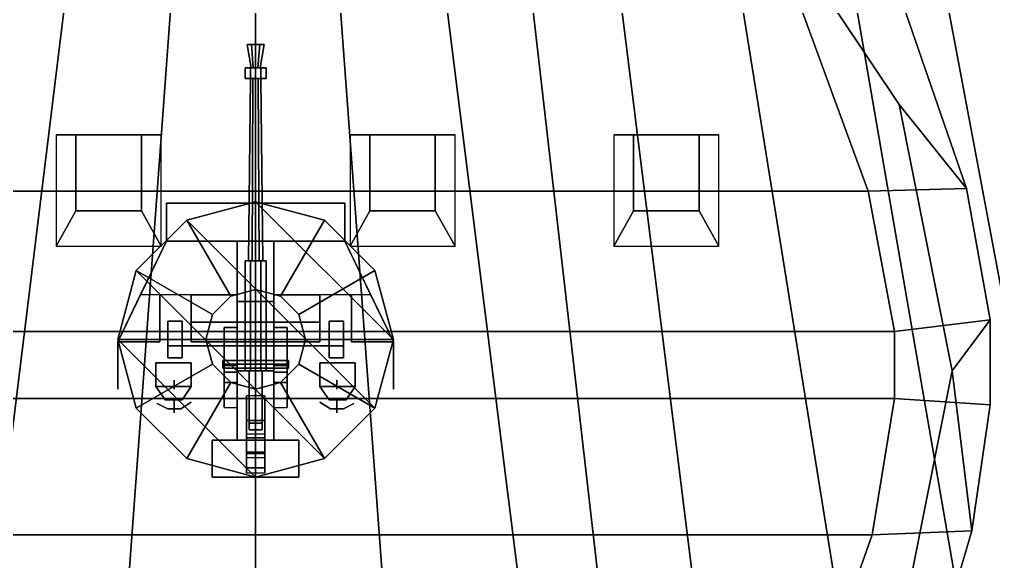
# Model space of a CAD drawing. Header units: millimetres. Extents: x -15 to 15, y -108 to 101.
# Drawn here: x -1.8 to 5.63, y 56.52 to 60.65 of the extents above; entities that cross this region are included whole.
import ezdxf

# ---------------------------------------------------------------- set-up
doc = ezdxf.new("R2010")
doc.units = ezdxf.units.MM
for name, color, linetype in [('citadelle', 3, 'Continuous'), ('gun', 1, 'Continuous'), ('sleeve', 5, 'Continuous'), ('superstructure', 4, 'Continuous'), ('turret', 2, 'Continuous')]:
    doc.layers.add(name, color=color, linetype=linetype)

msp = doc.modelspace()

# ---------------------------------------------------------------- linework, layer by layer
for points in [[(-2.04, 61.38, -9.3), (-1.38, 61.38, -9.42), (-2.1, 55.53, -9.42), (-2.71, 55.53, -9.3)], [(-1.38, 61.38, -9.42), (-0.6, 61.38, -9.51), (-1.03, 55.53, -9.51), (-2.1, 55.53, -9.42)], [(-0.6, 61.38, -9.51), (0, 61.38, -9.55), (0, 55.53, -9.55), (-1.03, 55.53, -9.51)], [(1.03, 55.53, -9.51), (0, 55.53, -9.55), (0, 61.38, -9.55), (0.6, 61.38, -9.51)], [(2.11, 55.53, -9.42), (1.03, 55.53, -9.51), (0.6, 61.38, -9.51), (1.38, 61.38, -9.42)], [(2.71, 55.53, -9.3), (2.11, 55.53, -9.42), (1.38, 61.38, -9.42), (2.04, 61.38, -9.3)], [(3.44, 55.53, -9.13), (2.71, 55.53, -9.3), (2.04, 61.38, -9.3), (2.71, 61.38, -9.13)], [(4.55, 55.53, -8.76), (3.44, 55.53, -9.13), (2.71, 61.38, -9.13), (3.61, 61.38, -8.76)], [(5.48, 55.53, -8.23), (4.55, 55.53, -8.76), (3.61, 61.38, -8.76), (4.47, 61.38, -8.23)], [(6.26, 55.53, -7.58), (5.48, 55.53, -8.23), (4.47, 61.38, -8.23), (5.16, 61.38, -7.58)], [(6.8, 55.53, -6.87), (6.26, 55.53, -7.58), (5.16, 61.38, -7.58), (5.65, 61.38, -6.87)]]:
    msp.add_3dface(points)
at = {"layer": 'citadelle'}
msp.add_3dface([(7.67, 62.14, 4.59), (-7.67, 62.14, 4.59), (-8.37, 53.6, 4.59), (8.37, 53.6, 4.59)], dxfattribs=at)
at = {"layer": 'gun'}
for points in [[(-0.065, 60.46, 9.39), (0.065, 60.46, 9.39), (0.0325, 60.46, 9.3337), (-0.0325, 60.46, 9.3337)], [(-0.0325, 60.46, 9.4463), (0.0325, 60.46, 9.4463), (0.065, 60.46, 9.39), (-0.065, 60.46, 9.39)], [(-0.0175, 60.28, 9.3597), (-0.035, 60.28, 9.39), (-0.065, 60.46, 9.39), (-0.0325, 60.46, 9.3337)], [(-0.035, 60.28, 9.39), (-0.0175, 60.28, 9.4203), (-0.0325, 60.46, 9.4463), (-0.065, 60.46, 9.39)], [(0.0175, 60.28, 9.3597), (-0.0175, 60.28, 9.3597), (-0.0325, 60.46, 9.3337), (0.0325, 60.46, 9.3337)], [(-0.0175, 60.28, 9.4203), (0.0175, 60.28, 9.4203), (0.0325, 60.46, 9.4463), (-0.0325, 60.46, 9.4463)], [(0.035, 60.28, 9.39), (0.0175, 60.28, 9.3597), (0.0325, 60.46, 9.3337), (0.065, 60.46, 9.39)], [(0.0175, 60.28, 9.4203), (0.035, 60.28, 9.39), (0.065, 60.46, 9.39), (0.0325, 60.46, 9.4463)], [(-0.08, 60.28, 9.39), (0.08, 60.28, 9.39), (0.04, 60.28, 9.3207), (-0.04, 60.28, 9.3207)], [(-0.04, 60.28, 9.4593), (0.04, 60.28, 9.4593), (0.08, 60.28, 9.39), (-0.08, 60.28, 9.39)], [(-0.04, 60.2, 9.3207), (-0.08, 60.2, 9.39), (-0.08, 60.28, 9.39), (-0.04, 60.28, 9.3207)], [(-0.08, 60.2, 9.39), (-0.04, 60.2, 9.4593), (-0.04, 60.28, 9.4593), (-0.08, 60.28, 9.39)], [(0.04, 60.2, 9.3207), (-0.04, 60.2, 9.3207), (-0.04, 60.28, 9.3207), (0.04, 60.28, 9.3207)], [(-0.04, 60.2, 9.4593), (0.04, 60.2, 9.4593), (0.04, 60.28, 9.4593), (-0.04, 60.28, 9.4593)], [(0.08, 60.2, 9.39), (0.04, 60.2, 9.3207), (0.04, 60.28, 9.3207), (0.08, 60.28, 9.39)], [(0.04, 60.2, 9.4593), (0.08, 60.2, 9.39), (0.08, 60.28, 9.39), (0.04, 60.28, 9.4593)], [(-0.04, 60.2, 9.3207), (0.04, 60.2, 9.3207), (0.08, 60.2, 9.39), (-0.08, 60.2, 9.39)], [(-0.08, 60.2, 9.39), (0.08, 60.2, 9.39), (0.04, 60.2, 9.4593), (-0.04, 60.2, 9.4593)], [(-0.02, 60.2, 9.4246), (-0.04, 60.2, 9.39), (-0.055, 58.81, 9.39), (-0.0275, 58.81, 9.4376)], [(-0.04, 60.2, 9.39), (-0.02, 60.2, 9.3554), (-0.0275, 58.81, 9.3424), (-0.055, 58.81, 9.39)], [(0.02, 60.2, 9.4246), (-0.02, 60.2, 9.4246), (-0.0275, 58.81, 9.4376), (0.0275, 58.81, 9.4376)], [(-0.02, 60.2, 9.3554), (0.02, 60.2, 9.3554), (0.0275, 58.81, 9.3424), (-0.0275, 58.81, 9.3424)], [(0.04, 60.2, 9.39), (0.02, 60.2, 9.4246), (0.0275, 58.81, 9.4376), (0.055, 58.81, 9.39)], [(0.02, 60.2, 9.3554), (0.04, 60.2, 9.39), (0.055, 58.81, 9.39), (0.0275, 58.81, 9.3424)]]:
    msp.add_3dface(points, dxfattribs=at)
at = {"layer": 'sleeve'}
for points in [[(-0.08, 58.81, 9.39), (0.08, 58.81, 9.39), (0.04, 58.81, 9.3207), (-0.04, 58.81, 9.3207)], [(-0.04, 58.81, 9.4593), (0.04, 58.81, 9.4593), (0.08, 58.81, 9.39), (-0.08, 58.81, 9.39)], [(-0.04, 57.97, 9.3207), (-0.08, 57.97, 9.39), (-0.08, 58.81, 9.39), (-0.04, 58.81, 9.3207)], [(-0.08, 57.97, 9.39), (-0.04, 57.97, 9.4593), (-0.04, 58.81, 9.4593), (-0.08, 58.81, 9.39)], [(0.04, 57.97, 9.3207), (-0.04, 57.97, 9.3207), (-0.04, 58.81, 9.3207), (0.04, 58.81, 9.3207)], [(-0.04, 57.97, 9.4593), (0.04, 57.97, 9.4593), (0.04, 58.81, 9.4593), (-0.04, 58.81, 9.4593)], [(0.08, 57.97, 9.39), (0.04, 57.97, 9.3207), (0.04, 58.81, 9.3207), (0.08, 58.81, 9.39)], [(0.04, 57.97, 9.4593), (0.08, 57.97, 9.39), (0.08, 58.81, 9.39), (0.04, 58.81, 9.4593)], [(0.14, 58.5, 9.32), (0.14, 58.5, 9.19), (-0.14, 58.5, 9.19), (-0.14, 58.5, 9.32)], [(-0.14, 58.5, 9.32), (-0.14, 58.5, 9.19), (-0.14, 57.97, 9.19), (-0.14, 57.97, 9.32)], [(-0.14, 57.97, 9.19), (-0.14, 58.5, 9.19), (0.14, 58.5, 9.19), (0.14, 57.97, 9.19)], [(0.14, 57.97, 9.32), (0.14, 58.5, 9.32), (-0.14, 58.5, 9.32), (-0.14, 57.97, 9.32)], [(0.14, 57.97, 9.19), (0.14, 58.5, 9.19), (0.14, 58.5, 9.32), (0.14, 57.97, 9.32)], [(-0.56, 58.07, 9.48), (-0.67, 58.07, 9.48), (-0.67, 58.35, 9.48), (-0.56, 58.35, 9.48)], [(-0.56, 58.35, 9.61), (-0.67, 58.35, 9.61), (-0.67, 58.07, 9.61), (-0.56, 58.07, 9.61)], [(-0.67, 58.35, 9.61), (-0.67, 58.35, 9.48), (-0.67, 58.07, 9.48), (-0.67, 58.07, 9.61)], [(-0.56, 58.35, 9.48), (-0.67, 58.35, 9.48), (-0.67, 58.35, 9.61), (-0.56, 58.35, 9.61)], [(-0.56, 58.07, 9.61), (-0.56, 58.07, 9.48), (-0.56, 58.35, 9.48), (-0.56, 58.35, 9.61)], [(0.67, 58.35, 9.48), (0.56, 58.35, 9.48), (0.56, 58.35, 9.61), (0.67, 58.35, 9.61)], [(0.56, 58.35, 9.61), (0.56, 58.35, 9.48), (0.56, 58.07, 9.48), (0.56, 58.07, 9.61)], [(0.67, 58.07, 9.48), (0.56, 58.07, 9.48), (0.56, 58.35, 9.48), (0.67, 58.35, 9.48)], [(0.67, 58.35, 9.61), (0.56, 58.35, 9.61), (0.56, 58.07, 9.61), (0.67, 58.07, 9.61)], [(0.67, 58.07, 9.61), (0.67, 58.07, 9.48), (0.67, 58.35, 9.48), (0.67, 58.35, 9.61)], [(0.67, 58.16, 9.43), (-0.67, 58.16, 9.43), (-0.67, 58.21, 9.43), (0.67, 58.21, 9.43)], [(-0.67, 58.21, 9.48), (-0.67, 58.21, 9.43), (-0.67, 58.16, 9.43), (-0.67, 58.16, 9.48)], [(0.67, 58.21, 9.43), (-0.67, 58.21, 9.43), (-0.67, 58.21, 9.48), (0.67, 58.21, 9.48)], [(-0.67, 58.16, 9.48), (-0.67, 58.16, 9.43), (0.67, 58.16, 9.43), (0.67, 58.16, 9.48)], [(0.56, 58.21, 9.48), (-0.56, 58.21, 9.48), (-0.56, 58.16, 9.48), (0.56, 58.16, 9.48)], [(0.67, 58.16, 9.48), (0.67, 58.16, 9.43), (0.67, 58.21, 9.43), (0.67, 58.21, 9.48)], [(-0.67, 58.07, 9.61), (-0.67, 58.07, 9.48), (-0.56, 58.07, 9.48), (-0.56, 58.07, 9.61)], [(0.56, 58.07, 9.61), (0.56, 58.07, 9.48), (0.67, 58.07, 9.48), (0.67, 58.07, 9.61)], [(-0.25, 58.02, 9.29), (-0.25, 57.99, 9.32), (-0.25, 58.02, 9.35), (-0.25, 58.05, 9.32)], [(-0.25, 58.02, 9.29), (-0.25, 58.05, 9.32), (0.25, 58.05, 9.32), (0.25, 58.02, 9.29)], [(-0.25, 58.05, 9.32), (-0.25, 58.02, 9.35), (0.25, 58.02, 9.35), (0.25, 58.05, 9.32)], [(-0.25, 57.99, 9.32), (-0.25, 58.02, 9.29), (0.25, 58.02, 9.29), (0.25, 57.99, 9.32)], [(-0.25, 58.02, 9.35), (-0.25, 57.99, 9.32), (0.25, 57.99, 9.32), (0.25, 58.02, 9.35)], [(0.25, 58.05, 9.32), (0.25, 58.02, 9.35), (0.25, 57.99, 9.32), (0.25, 58.02, 9.29)], [(0.14, 57.97, 9.46), (0.14, 57.97, 9.19), (-0.14, 57.97, 9.19), (-0.14, 57.97, 9.46)], [(-0.14, 57.97, 9.46), (-0.14, 57.97, 9.19), (-0.14, 57.44, 9.19), (-0.14, 57.44, 9.46)], [(-0.14, 57.44, 9.19), (-0.14, 57.97, 9.19), (0.14, 57.97, 9.19), (0.14, 57.44, 9.19)], [(0.14, 57.44, 9.46), (0.14, 57.97, 9.46), (-0.14, 57.97, 9.46), (-0.14, 57.44, 9.46)], [(0.05, 57.57, 9.68), (0.05, 57.97, 9.52), (-0.05, 57.97, 9.52), (-0.05, 57.57, 9.68)], [(0.05, 57.97, 9.52), (0.05, 57.97, 9.46), (-0.05, 57.97, 9.46), (-0.05, 57.97, 9.52)], [(-0.05, 57.97, 9.52), (-0.05, 57.97, 9.46), (-0.05, 57.57, 9.46), (-0.05, 57.57, 9.68)], [(0.05, 57.57, 9.46), (0.05, 57.97, 9.46), (0.05, 57.97, 9.52), (0.05, 57.57, 9.68)], [(0.14, 57.44, 9.19), (0.14, 57.97, 9.19), (0.14, 57.97, 9.46), (0.14, 57.44, 9.46)], [(0.07, 57.59, 8.65), (0.07, 57.78, 8.55), (-0.07, 57.78, 8.55), (-0.07, 57.59, 8.65)], [(-0.07, 57.59, 8.65), (-0.07, 57.78, 8.55), (-0.07, 57.6, 8.5), (-0.07, 57.46, 8.6)], [(0.07, 57.6, 8.5), (0.07, 57.78, 8.55), (0.07, 57.59, 8.65), (0.07, 57.46, 8.6)], [(-0.07, 57.46, 8.77), (-0.07, 57.59, 8.65), (-0.07, 57.46, 8.6), (-0.07, 57.35, 8.72)], [(0.07, 57.46, 8.77), (0.07, 57.59, 8.65), (-0.07, 57.59, 8.65), (-0.07, 57.46, 8.77)], [(0.05, 57.52, 9.55), (0.05, 57.57, 9.68), (-0.05, 57.57, 9.68), (-0.05, 57.52, 9.55)], [(-0.05, 57.57, 9.68), (-0.05, 57.57, 9.46), (-0.05, 57.52, 9.46), (-0.05, 57.52, 9.55)], [(0.05, 57.52, 9.46), (0.05, 57.57, 9.46), (0.05, 57.57, 9.68), (0.05, 57.52, 9.55)], [(0.07, 57.46, 8.6), (0.07, 57.59, 8.65), (0.07, 57.46, 8.77), (0.07, 57.35, 8.72)], [(-0.07, 57.46, 8.6), (-0.07, 57.49, 8.57), (0.07, 57.49, 8.57), (0.07, 57.46, 8.6)], [(-0.05, 57.52, 9.55), (-0.05, 57.52, 9.46), (0.05, 57.52, 9.46), (0.05, 57.52, 9.55)], [(0.33, 57.44, 9.5), (0.33, 57.44, 9.14), (-0.33, 57.44, 9.14), (-0.33, 57.44, 9.5)], [(-0.33, 57.44, 9.5), (-0.33, 57.44, 9.14), (-0.33, 57.16, 9.14), (-0.33, 57.16, 9.5)], [(-0.33, 57.16, 9.14), (-0.33, 57.44, 9.14), (0.33, 57.44, 9.14), (0.33, 57.16, 9.14)], [(0.33, 57.16, 9.5), (0.33, 57.44, 9.5), (-0.33, 57.44, 9.5), (-0.33, 57.16, 9.5)], [(-0.07, 57.34, 8.98), (-0.07, 57.46, 8.77), (-0.07, 57.35, 8.72), (-0.07, 57.23, 8.93)], [(-0.07, 57.35, 8.72), (-0.07, 57.46, 8.6), (0.07, 57.46, 8.6), (0.07, 57.35, 8.72)], [(0.07, 57.34, 8.98), (0.07, 57.46, 8.77), (-0.07, 57.46, 8.77), (-0.07, 57.34, 8.98)], [(0.07, 57.35, 8.72), (0.07, 57.46, 8.77), (0.07, 57.34, 8.98), (0.07, 57.23, 8.93)], [(0.33, 57.16, 9.14), (0.33, 57.44, 9.14), (0.33, 57.44, 9.5), (0.33, 57.16, 9.5)], [(-0.07, 57.23, 8.93), (-0.07, 57.35, 8.72), (0.07, 57.35, 8.72), (0.07, 57.23, 8.93)], [(0.07, 57.31, 9.14), (0.07, 57.34, 8.98), (-0.07, 57.34, 8.98), (-0.07, 57.31, 9.14)], [(-0.07, 57.31, 9.14), (-0.07, 57.34, 8.98), (-0.07, 57.23, 8.93), (-0.07, 57.19, 9.14)], [(0.07, 57.23, 8.93), (0.07, 57.34, 8.98), (0.07, 57.31, 9.14), (0.07, 57.19, 9.14)], [(-0.07, 57.19, 9.14), (-0.07, 57.23, 8.93), (0.07, 57.23, 8.93), (0.07, 57.19, 9.14)], [(-0.33, 57.16, 9.5), (-0.33, 57.16, 9.14), (0.33, 57.16, 9.14), (0.33, 57.16, 9.5)]]:
    msp.add_3dface(points, dxfattribs=at)
at = {"layer": 'superstructure'}
for points in [[(4.9058, 60.002, 4.59), (3.7547, 61.7247, 4.59), (3.7547, 61.7247, 5.45), (4.9058, 60.002, 5.45)], [(5.31, 57.97, 4.59), (4.9058, 60.002, 4.59), (4.9058, 60.002, 5.45), (5.31, 57.97, 5.45)], [(4.9058, 55.938, 4.59), (5.31, 57.97, 4.59), (5.31, 57.97, 5.45), (4.9058, 55.938, 5.45)]]:
    msp.add_3dface(points, dxfattribs=at)
at = {"layer": 'turret'}
for points in [[(4.25, 62.75, 5.45), (5.42, 59.36, 5.45), (4.9058, 60.002, 5.45), (3.7547, 61.7247, 5.45)], [(4.12, 60.84, 8), (4.67, 59.34, 8.14), (5.42, 59.36, 5.45), (4.25, 62.75, 5.45)], [(-4.12, 60.84, 8), (-4.67, 59.34, 8.14), (4.67, 59.34, 8.14), (4.12, 60.84, 8)], [(5.42, 59.36, 5.45), (5.6, 58.36, 5.45), (5.31, 57.97, 5.45), (4.9058, 60.002, 5.45)], [(-0.87, 59.77, 8.41), (-0.72, 59.77, 8.1), (-1.52, 59.77, 8.1), (-1.37, 59.77, 8.41)], [(-1.52, 59.77, 8.1), (-1.52, 58.92, 8.17), (-1.37, 59.19, 8.41), (-1.37, 59.77, 8.41)], [(-1.37, 59.77, 8.41), (-1.37, 59.19, 8.41), (-0.87, 59.19, 8.41), (-0.87, 59.77, 8.41)], [(-0.87, 59.19, 8.41), (-0.72, 58.92, 8.17), (-0.72, 59.77, 8.1), (-0.87, 59.77, 8.41)], [(0.72, 59.77, 8.1), (0.72, 58.92, 8.17), (0.87, 59.19, 8.41), (0.87, 59.77, 8.41)], [(1.37, 59.77, 8.41), (1.52, 59.77, 8.1), (0.72, 59.77, 8.1), (0.87, 59.77, 8.41)], [(0.87, 59.77, 8.41), (0.87, 59.19, 8.41), (1.37, 59.19, 8.41), (1.37, 59.77, 8.41)], [(1.37, 59.19, 8.41), (1.52, 58.92, 8.17), (1.52, 59.77, 8.1), (1.37, 59.77, 8.41)], [(3.38, 59.77, 8.41), (3.53, 59.77, 8.1), (2.73, 59.77, 8.1), (2.88, 59.77, 8.41)], [(2.73, 59.77, 8.1), (2.73, 58.92, 8.17), (2.88, 59.19, 8.41), (2.88, 59.77, 8.41)], [(2.88, 59.77, 8.41), (2.88, 59.19, 8.41), (3.38, 59.19, 8.41), (3.38, 59.77, 8.41)], [(3.38, 59.19, 8.41), (3.53, 58.92, 8.17), (3.53, 59.77, 8.1), (3.38, 59.77, 8.41)], [(-4.67, 59.34, 8.14), (-4.87, 58.27, 8.23), (4.87, 58.27, 8.23), (4.67, 59.34, 8.14)], [(4.67, 59.34, 8.14), (4.87, 58.27, 8.23), (5.6, 58.36, 5.45), (5.42, 59.36, 5.45)], [(1.05, 58.21, 8.57), (0, 59.26, 8.57), (-0.525, 59.1193, 8.57), (0.9093, 57.685, 8.57)], [(-0.525, 59.1193, 8.47), (0, 59.26, 8.47), (0, 58.59, 8.34), (-0.19, 58.5391, 8.34)], [(0, 59.26, 8.47), (-0.525, 59.1193, 8.47), (-0.525, 59.1193, 8.57), (0, 59.26, 8.57)], [(0.9093, 58.735, 8.57), (0.525, 59.1193, 8.57), (0, 59.26, 8.57), (1.05, 58.21, 8.57)], [(0, 59.26, 8.47), (0.525, 59.1193, 8.47), (0.19, 58.5391, 8.34), (0, 58.59, 8.34)], [(0.525, 59.1193, 8.47), (0, 59.26, 8.47), (0, 59.26, 8.57), (0.525, 59.1193, 8.57)], [(-1.37, 59.19, 8.41), (-1.52, 58.92, 8.17), (-0.72, 58.92, 8.17), (-0.87, 59.19, 8.41)], [(0.68, 59.25, 8.99), (0.68, 59.25, 8.57), (-0.68, 59.25, 8.57), (-0.68, 59.25, 8.99)], [(-0.68, 59.25, 8.99), (-0.68, 59.25, 8.57), (-0.68, 58.96, 8.57), (-0.68, 58.96, 8.99)], [(-0.68, 58.96, 8.57), (-0.68, 59.25, 8.57), (0.68, 59.25, 8.57), (0.68, 58.96, 8.57)], [(0.68, 58.96, 8.99), (0.68, 59.25, 8.99), (-0.68, 59.25, 8.99), (-0.68, 58.96, 8.99)], [(0.68, 58.96, 8.57), (0.68, 59.25, 8.57), (0.68, 59.25, 8.99), (0.68, 58.96, 8.99)], [(0.87, 59.19, 8.41), (0.72, 58.92, 8.17), (1.52, 58.92, 8.17), (1.37, 59.19, 8.41)], [(2.88, 59.19, 8.41), (2.73, 58.92, 8.17), (3.53, 58.92, 8.17), (3.38, 59.19, 8.41)], [(0.9093, 57.685, 8.57), (-0.525, 59.1193, 8.57), (-0.9093, 58.735, 8.57), (0.525, 57.3007, 8.57)], [(-0.9093, 58.735, 8.47), (-0.525, 59.1193, 8.47), (-0.19, 58.5391, 8.34), (-0.3291, 58.4, 8.34)], [(-0.525, 59.1193, 8.47), (-0.9093, 58.735, 8.47), (-0.9093, 58.735, 8.57), (-0.525, 59.1193, 8.57)], [(0.525, 59.1193, 8.47), (0.9093, 58.735, 8.47), (0.3291, 58.4, 8.34), (0.19, 58.5391, 8.34)], [(0.9093, 58.735, 8.47), (0.525, 59.1193, 8.47), (0.525, 59.1193, 8.57), (0.9093, 58.735, 8.57)], [(-0.68, 58.96, 8.99), (-0.68, 58.96, 8.57), (-1.05, 58.19, 8.57), (-1.05, 58.19, 9.88)], [(-1.05, 58.19, 9.88), (-1.05, 58.19, 8.57), (-0.68, 58.96, 8.57), (-0.68, 58.96, 8.99)], [(-0.8763, 58.5515, 9.4621), (-0.14, 58.55, 9.46), (-0.14, 58.96, 8.99), (-0.68, 58.96, 8.99)], [(-0.68, 58.96, 8.99), (-0.14, 58.96, 8.99), (-0.14, 58.55, 9.46), (-0.8763, 58.5515, 9.4621)], [(0.8763, 58.5515, 9.4621), (0.14, 58.55, 9.46), (0.14, 58.96, 8.99), (0.68, 58.96, 8.99)], [(0.68, 58.96, 8.99), (0.14, 58.96, 8.99), (0.14, 58.55, 9.46), (0.8763, 58.5515, 9.4621)], [(1.05, 58.19, 9.88), (1.05, 58.19, 8.57), (0.68, 58.96, 8.57), (0.68, 58.96, 8.99)], [(0.68, 58.96, 8.99), (0.68, 58.96, 8.57), (1.05, 58.19, 8.57), (1.05, 58.19, 9.88)], [(0.525, 57.3007, 8.57), (-0.9093, 58.735, 8.57), (-1.05, 58.21, 8.57), (0, 57.16, 8.57)], [(-1.05, 58.21, 8.47), (-0.9093, 58.735, 8.47), (-0.3291, 58.4, 8.34), (-0.38, 58.21, 8.34)], [(-0.9093, 58.735, 8.47), (-1.05, 58.21, 8.47), (-1.05, 58.21, 8.57), (-0.9093, 58.735, 8.57)], [(0.9093, 58.735, 8.47), (1.05, 58.21, 8.47), (0.38, 58.21, 8.34), (0.3291, 58.4, 8.34)], [(1.05, 58.21, 8.47), (0.9093, 58.735, 8.47), (0.9093, 58.735, 8.57), (1.05, 58.21, 8.57)], [(0, 58.59, 8.15), (-0.19, 58.5391, 8.15), (-0.19, 58.5391, 8.34), (0, 58.59, 8.34)], [(0.19, 58.5391, 8.15), (0, 58.59, 8.15), (0, 58.59, 8.34), (0.19, 58.5391, 8.34)], [(-0.8763, 58.5515, 9.4621), (-0.73, 58.55, 9.46), (-0.73, 58.19, 9.88), (-1.05, 58.19, 9.88)], [(-1.05, 58.19, 9.88), (-0.73, 58.19, 9.88), (-0.73, 58.55, 9.46), (-0.8763, 58.5515, 9.4621)], [(-0.49, 58.55, 9.46), (-0.14, 58.55, 9.46), (-0.14, 58.34, 9.71), (-0.49, 58.34, 9.71)], [(-0.49, 58.34, 9.71), (-0.14, 58.34, 9.71), (-0.14, 58.55, 9.46), (-0.49, 58.55, 9.46)], [(-0.19, 58.5391, 8.15), (-0.3291, 58.4, 8.17), (-0.3291, 58.4, 8.34), (-0.19, 58.5391, 8.34)], [(0.49, 58.34, 9.71), (0.14, 58.34, 9.71), (0.14, 58.55, 9.46), (0.49, 58.55, 9.46)], [(0.49, 58.55, 9.46), (0.14, 58.55, 9.46), (0.14, 58.34, 9.71), (0.49, 58.34, 9.71)], [(0.3291, 58.4, 8.17), (0.19, 58.5391, 8.15), (0.19, 58.5391, 8.34), (0.3291, 58.4, 8.34)], [(0.8763, 58.5515, 9.4621), (0.73, 58.55, 9.46), (0.73, 58.19, 9.88), (1.05, 58.19, 9.88)], [(1.05, 58.19, 9.88), (0.73, 58.19, 9.88), (0.73, 58.55, 9.46), (0.8763, 58.5515, 9.4621)], [(-0.3291, 58.4, 8.17), (-0.38, 58.21, 8.19), (-0.38, 58.21, 8.34), (-0.3291, 58.4, 8.34)], [(0.38, 58.21, 8.19), (0.3291, 58.4, 8.17), (0.3291, 58.4, 8.34), (0.38, 58.21, 8.34)], [(0.49, 58.19, 9.88), (-0.49, 58.19, 9.88), (-0.49, 58.34, 9.71), (0.49, 58.34, 9.71)], [(0.49, 58.34, 9.71), (-0.49, 58.34, 9.71), (-0.49, 58.19, 9.88), (0.49, 58.19, 9.88)], [(-0.14, 58.3, 9.23), (-0.24, 58.3, 9.23), (-0.24, 58.01, 9.57), (-0.14, 58.01, 9.57)], [(-0.24, 57.88, 9.65), (-0.24, 58.01, 9.57), (-0.24, 58.3, 9.23), (-0.24, 57.96, 9.17)], [(-0.24, 57.96, 9.17), (-0.24, 58.3, 9.23), (-0.24, 58.3, 8.57), (-0.24, 57.69, 8.57)], [(-0.14, 58.3, 8.57), (-0.24, 58.3, 8.57), (-0.24, 58.3, 9.23), (-0.14, 58.3, 9.23)], [(-0.14, 57.96, 9.17), (-0.14, 58.3, 9.23), (-0.14, 58.01, 9.57), (-0.14, 57.88, 9.65)], [(-0.14, 57.69, 8.57), (-0.14, 58.3, 8.57), (-0.14, 58.3, 9.23), (-0.14, 57.96, 9.17)], [(0.24, 58.3, 9.23), (0.14, 58.3, 9.23), (0.14, 58.01, 9.57), (0.24, 58.01, 9.57)], [(0.14, 57.88, 9.65), (0.14, 58.01, 9.57), (0.14, 58.3, 9.23), (0.14, 57.96, 9.17)], [(0.24, 58.3, 8.57), (0.14, 58.3, 8.57), (0.14, 58.3, 9.23), (0.24, 58.3, 9.23)], [(0.14, 57.96, 9.17), (0.14, 58.3, 9.23), (0.14, 58.3, 8.57), (0.14, 57.69, 8.57)], [(0.24, 57.96, 9.17), (0.24, 58.3, 9.23), (0.24, 58.01, 9.57), (0.24, 57.88, 9.65)], [(0.24, 57.69, 8.57), (0.24, 58.3, 8.57), (0.24, 58.3, 9.23), (0.24, 57.96, 9.17)], [(4.87, 58.27, 8.23), (4.87, 57.76, 8.27), (5.6, 57.71, 5.45), (5.6, 58.36, 5.45)], [(5.6, 58.36, 5.45), (5.6, 57.71, 5.45), (5.46, 56.75, 5.45), (5.31, 57.97, 5.45)], [(-4.87, 58.27, 8.23), (-4.87, 57.76, 8.27), (4.87, 57.76, 8.27), (4.87, 58.27, 8.23)], [(0, 57.16, 8.57), (-1.05, 58.21, 8.57), (-0.9093, 57.685, 8.57), (-0.525, 57.3007, 8.57)], [(-0.9093, 57.685, 8.47), (-1.05, 58.21, 8.47), (-0.38, 58.21, 8.34), (-0.3291, 58.02, 8.34)], [(-1.05, 58.21, 8.47), (-0.9093, 57.685, 8.47), (-0.9093, 57.685, 8.57), (-1.05, 58.21, 8.57)], [(-1.05, 58.19, 9.88), (-1.05, 58.19, 8.57), (-1.05, 57.97, 8.57), (-1.05, 57.97, 9.88)], [(-1.05, 57.97, 9.88), (-1.05, 57.97, 8.57), (-1.05, 58.19, 8.57), (-1.05, 58.19, 9.88)], [(-0.38, 58.21, 8.19), (-0.3291, 58.02, 8.21), (-0.3291, 58.02, 8.34), (-0.38, 58.21, 8.34)], [(1.05, 58.21, 8.47), (0.9093, 57.685, 8.47), (0.3291, 58.02, 8.34), (0.38, 58.21, 8.34)], [(0.3291, 58.02, 8.21), (0.38, 58.21, 8.19), (0.38, 58.21, 8.34), (0.3291, 58.02, 8.34)], [(0.9093, 57.685, 8.47), (1.05, 58.21, 8.47), (1.05, 58.21, 8.57), (0.9093, 57.685, 8.57)], [(1.05, 58.19, 9.88), (1.05, 58.19, 8.57), (1.05, 57.97, 8.57), (1.05, 57.97, 9.88)], [(1.05, 57.97, 9.88), (1.05, 57.97, 8.57), (1.05, 58.19, 8.57), (1.05, 58.19, 9.88)], [(-0.525, 57.3007, 8.47), (-0.9093, 57.685, 8.47), (-0.3291, 58.02, 8.34), (-0.19, 57.8809, 8.34)], [(-0.49, 57.85, 8.89), (-0.49, 58.03, 8.89), (-0.76, 58.03, 8.89), (-0.76, 57.85, 8.89)], [(-0.76, 57.85, 8.89), (-0.76, 58.03, 8.89), (-0.49, 58.03, 8.89), (-0.49, 57.85, 8.89)], [(-0.3291, 58.02, 8.21), (-0.19, 57.8809, 8.22), (-0.19, 57.8809, 8.34), (-0.3291, 58.02, 8.34)], [(-0.14, 58.01, 9.57), (-0.24, 58.01, 9.57), (-0.24, 57.88, 9.65), (-0.14, 57.88, 9.65)], [(0.24, 58.01, 9.57), (0.14, 58.01, 9.57), (0.14, 57.88, 9.65), (0.24, 57.88, 9.65)], [(0.9093, 57.685, 8.47), (0.525, 57.3007, 8.47), (0.19, 57.8809, 8.34), (0.3291, 58.02, 8.34)], [(0.19, 57.8809, 8.22), (0.3291, 58.02, 8.21), (0.3291, 58.02, 8.34), (0.19, 57.8809, 8.34)], [(0.49, 57.85, 8.89), (0.49, 58.03, 8.89), (0.76, 58.03, 8.89), (0.76, 57.85, 8.89)], [(0.76, 57.85, 8.89), (0.76, 58.03, 8.89), (0.49, 58.03, 8.89), (0.49, 57.85, 8.89)], [(-1.05, 57.97, 9.88), (-1.05, 57.97, 8.57), (-1.05, 57.83, 8.57), (-1.05, 57.83, 9.72)], [(-1.05, 57.83, 9.72), (-1.05, 57.83, 8.57), (-1.05, 57.97, 8.57), (-1.05, 57.97, 9.88)], [(-0.14, 57.88, 9.65), (-0.24, 57.88, 9.65), (-0.24, 57.96, 9.17), (-0.14, 57.96, 9.17)], [(-0.14, 57.96, 9.17), (-0.24, 57.96, 9.17), (-0.24, 57.69, 8.57), (-0.14, 57.69, 8.57)], [(0.24, 57.88, 9.65), (0.14, 57.88, 9.65), (0.14, 57.96, 9.17), (0.24, 57.96, 9.17)], [(0.24, 57.96, 9.17), (0.14, 57.96, 9.17), (0.14, 57.69, 8.57), (0.24, 57.69, 8.57)], [(1.05, 57.83, 9.72), (1.05, 57.83, 8.57), (1.05, 57.97, 8.57), (1.05, 57.97, 9.88)], [(1.05, 57.97, 9.88), (1.05, 57.97, 8.57), (1.05, 57.83, 8.57), (1.05, 57.83, 9.72)], [(5.46, 56.75, 5.45), (4.18, 52.39, 5.45), (4.9058, 55.938, 5.45), (5.31, 57.97, 5.45)], [(-0.56, 57.75, 8.89), (-0.49, 57.85, 8.89), (-0.76, 57.85, 8.89), (-0.69, 57.75, 8.89)], [(-0.69, 57.75, 8.89), (-0.76, 57.85, 8.89), (-0.49, 57.85, 8.89), (-0.56, 57.75, 8.89)], [(-0.62, 57.83, 8.89), (-0.62, 57.83, 8.57), (-0.62, 57.9, 8.57), (-0.62, 57.9, 8.89)], [(-0.62, 57.9, 8.89), (-0.62, 57.9, 8.57), (-0.62, 57.83, 8.57), (-0.62, 57.83, 8.89)], [(0, 57.16, 8.47), (-0.525, 57.3007, 8.47), (-0.19, 57.8809, 8.34), (0, 57.83, 8.34)], [(-0.19, 57.8809, 8.22), (0, 57.83, 8.23), (0, 57.83, 8.34), (-0.19, 57.8809, 8.34)], [(0.525, 57.3007, 8.47), (0, 57.16, 8.47), (0, 57.83, 8.34), (0.19, 57.8809, 8.34)], [(0, 57.83, 8.23), (0.19, 57.8809, 8.22), (0.19, 57.8809, 8.34), (0, 57.83, 8.34)], [(0.56, 57.75, 8.89), (0.49, 57.85, 8.89), (0.76, 57.85, 8.89), (0.69, 57.75, 8.89)], [(0.69, 57.75, 8.89), (0.76, 57.85, 8.89), (0.49, 57.85, 8.89), (0.56, 57.75, 8.89)], [(0.62, 57.83, 8.89), (0.62, 57.83, 8.57), (0.62, 57.9, 8.57), (0.62, 57.9, 8.89)], [(0.62, 57.9, 8.89), (0.62, 57.9, 8.57), (0.62, 57.83, 8.57), (0.62, 57.83, 8.89)], [(-4.87, 57.76, 8.27), (-4.7, 56.72, 8.38), (4.7, 56.72, 8.38), (4.87, 57.76, 8.27)], [(-0.75, 57.72, 9.15), (-0.75, 57.72, 9.03), (-0.67, 57.68, 9.03), (-0.67, 57.68, 9.15)], [(-0.67, 57.68, 9.15), (-0.67, 57.68, 9.03), (-0.75, 57.72, 9.03), (-0.75, 57.72, 9.15)], [(-0.62, 57.65, 9.03), (-0.62, 57.71, 8.89), (-0.62, 57.75, 8.89), (-0.62, 57.68, 9.03)], [(-0.62, 57.68, 9.03), (-0.62, 57.75, 8.89), (-0.62, 57.71, 8.89), (-0.62, 57.65, 9.03)], [(-0.49, 57.73, 9.15), (-0.49, 57.73, 9.03), (-0.57, 57.68, 9.03), (-0.57, 57.68, 9.15)], [(-0.57, 57.68, 9.15), (-0.57, 57.68, 9.03), (-0.49, 57.73, 9.03), (-0.49, 57.73, 9.15)], [(0.49, 57.73, 9.15), (0.49, 57.73, 9.03), (0.57, 57.68, 9.03), (0.57, 57.68, 9.15)], [(0.57, 57.68, 9.15), (0.57, 57.68, 9.03), (0.49, 57.73, 9.03), (0.49, 57.73, 9.15)], [(0.62, 57.65, 9.03), (0.62, 57.71, 8.89), (0.62, 57.75, 8.89), (0.62, 57.68, 9.03)], [(0.62, 57.68, 9.03), (0.62, 57.75, 8.89), (0.62, 57.71, 8.89), (0.62, 57.65, 9.03)], [(0.67, 57.68, 9.15), (0.67, 57.68, 9.03), (0.75, 57.72, 9.03), (0.75, 57.72, 9.15)], [(0.75, 57.72, 9.15), (0.75, 57.72, 9.03), (0.67, 57.68, 9.03), (0.67, 57.68, 9.15)], [(4.87, 57.76, 8.27), (4.7, 56.72, 8.38), (5.46, 56.75, 5.45), (5.6, 57.71, 5.45)], [(-0.9093, 57.685, 8.47), (-0.525, 57.3007, 8.47), (-0.525, 57.3007, 8.57), (-0.9093, 57.685, 8.57)], [(-0.67, 57.68, 9.15), (-0.67, 57.68, 9.03), (-0.57, 57.68, 9.03), (-0.57, 57.68, 9.15)], [(-0.57, 57.68, 9.15), (-0.57, 57.68, 9.03), (-0.67, 57.68, 9.03), (-0.67, 57.68, 9.15)], [(0.525, 57.3007, 8.47), (0.9093, 57.685, 8.47), (0.9093, 57.685, 8.57), (0.525, 57.3007, 8.57)], [(0.57, 57.68, 9.15), (0.57, 57.68, 9.03), (0.67, 57.68, 9.03), (0.67, 57.68, 9.15)], [(0.67, 57.68, 9.15), (0.67, 57.68, 9.03), (0.57, 57.68, 9.03), (0.57, 57.68, 9.15)], [(-0.525, 57.3007, 8.47), (0, 57.16, 8.47), (0, 57.16, 8.57), (-0.525, 57.3007, 8.57)], [(0, 57.16, 8.47), (0.525, 57.3007, 8.47), (0.525, 57.3007, 8.57), (0, 57.16, 8.57)], [(4.7, 56.72, 8.38), (3.13, 52.28, 8.81), (4.18, 52.39, 5.45), (5.46, 56.75, 5.45)], [(-4.7, 56.72, 8.38), (-3.13, 52.28, 8.81), (3.13, 52.28, 8.81), (4.7, 56.72, 8.38)]]:
    msp.add_3dface(points, dxfattribs=at)

doc.saveas('drawing.dxf')
